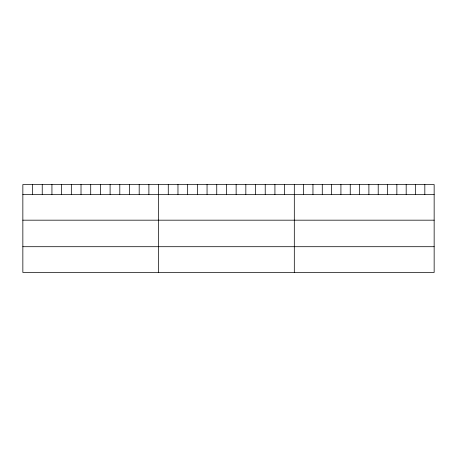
<?xml version="1.0" encoding="UTF-8"?>
<svg xmlns="http://www.w3.org/2000/svg" width="457" height="457" viewBox="0 0 457 457"><rect width="100%" height="100%" fill="white"/><g stroke="black" fill="none" stroke-linecap="round" stroke-linejoin="round"><path stroke-width="0.69" d="M434.15 194.431L434.15 272.458L22.85 272.458L22.85 184.542L434.15 184.542L434.15 194.431L22.85 194.431M22.85 220.177L434.15 220.177M22.85 246.706L434.15 246.706M424.827 184.542L424.827 194.431M415.504 184.542L415.504 194.431M406.182 184.542L406.182 194.431M396.859 184.542L396.859 194.431M387.536 184.542L387.536 194.431M378.213 184.542L378.213 194.431M368.89 184.542L368.89 194.431M359.568 184.542L359.568 194.431M350.245 184.542L350.245 194.431M340.922 184.542L340.922 194.431M331.599 184.542L331.599 194.431M322.276 184.542L322.276 194.431M312.954 184.542L312.954 194.431M303.631 184.542L303.631 194.431M294.308 184.542L294.308 272.458M284.614 184.542L284.614 194.431M274.92 184.542L274.92 194.431M265.226 184.542L265.226 194.431M255.526 184.542L255.526 194.431M245.832 184.542L245.832 194.431M236.138 184.542L236.138 194.431M226.444 184.542L226.444 194.431M216.749 184.542L216.749 194.431M207.055 184.542L207.055 194.431M197.361 184.542L197.361 194.431M187.661 184.542L187.661 194.431M177.967 184.542L177.967 194.431M168.273 184.542L168.273 194.431M158.579 184.542L158.579 272.458M148.885 184.542L148.885 194.431M139.191 184.542L139.191 194.431M129.497 184.542L129.497 194.431M119.797 184.542L119.797 194.431M110.103 184.542L110.103 194.431M100.409 184.542L100.409 194.431M90.715 184.542L90.715 194.431M81.02 184.542L81.02 194.431M71.326 184.542L71.326 194.431M61.632 184.542L61.632 194.431M51.932 184.542L51.932 194.431M42.238 184.542L42.238 194.431M32.544 184.542L32.544 194.431"/></g></svg>
